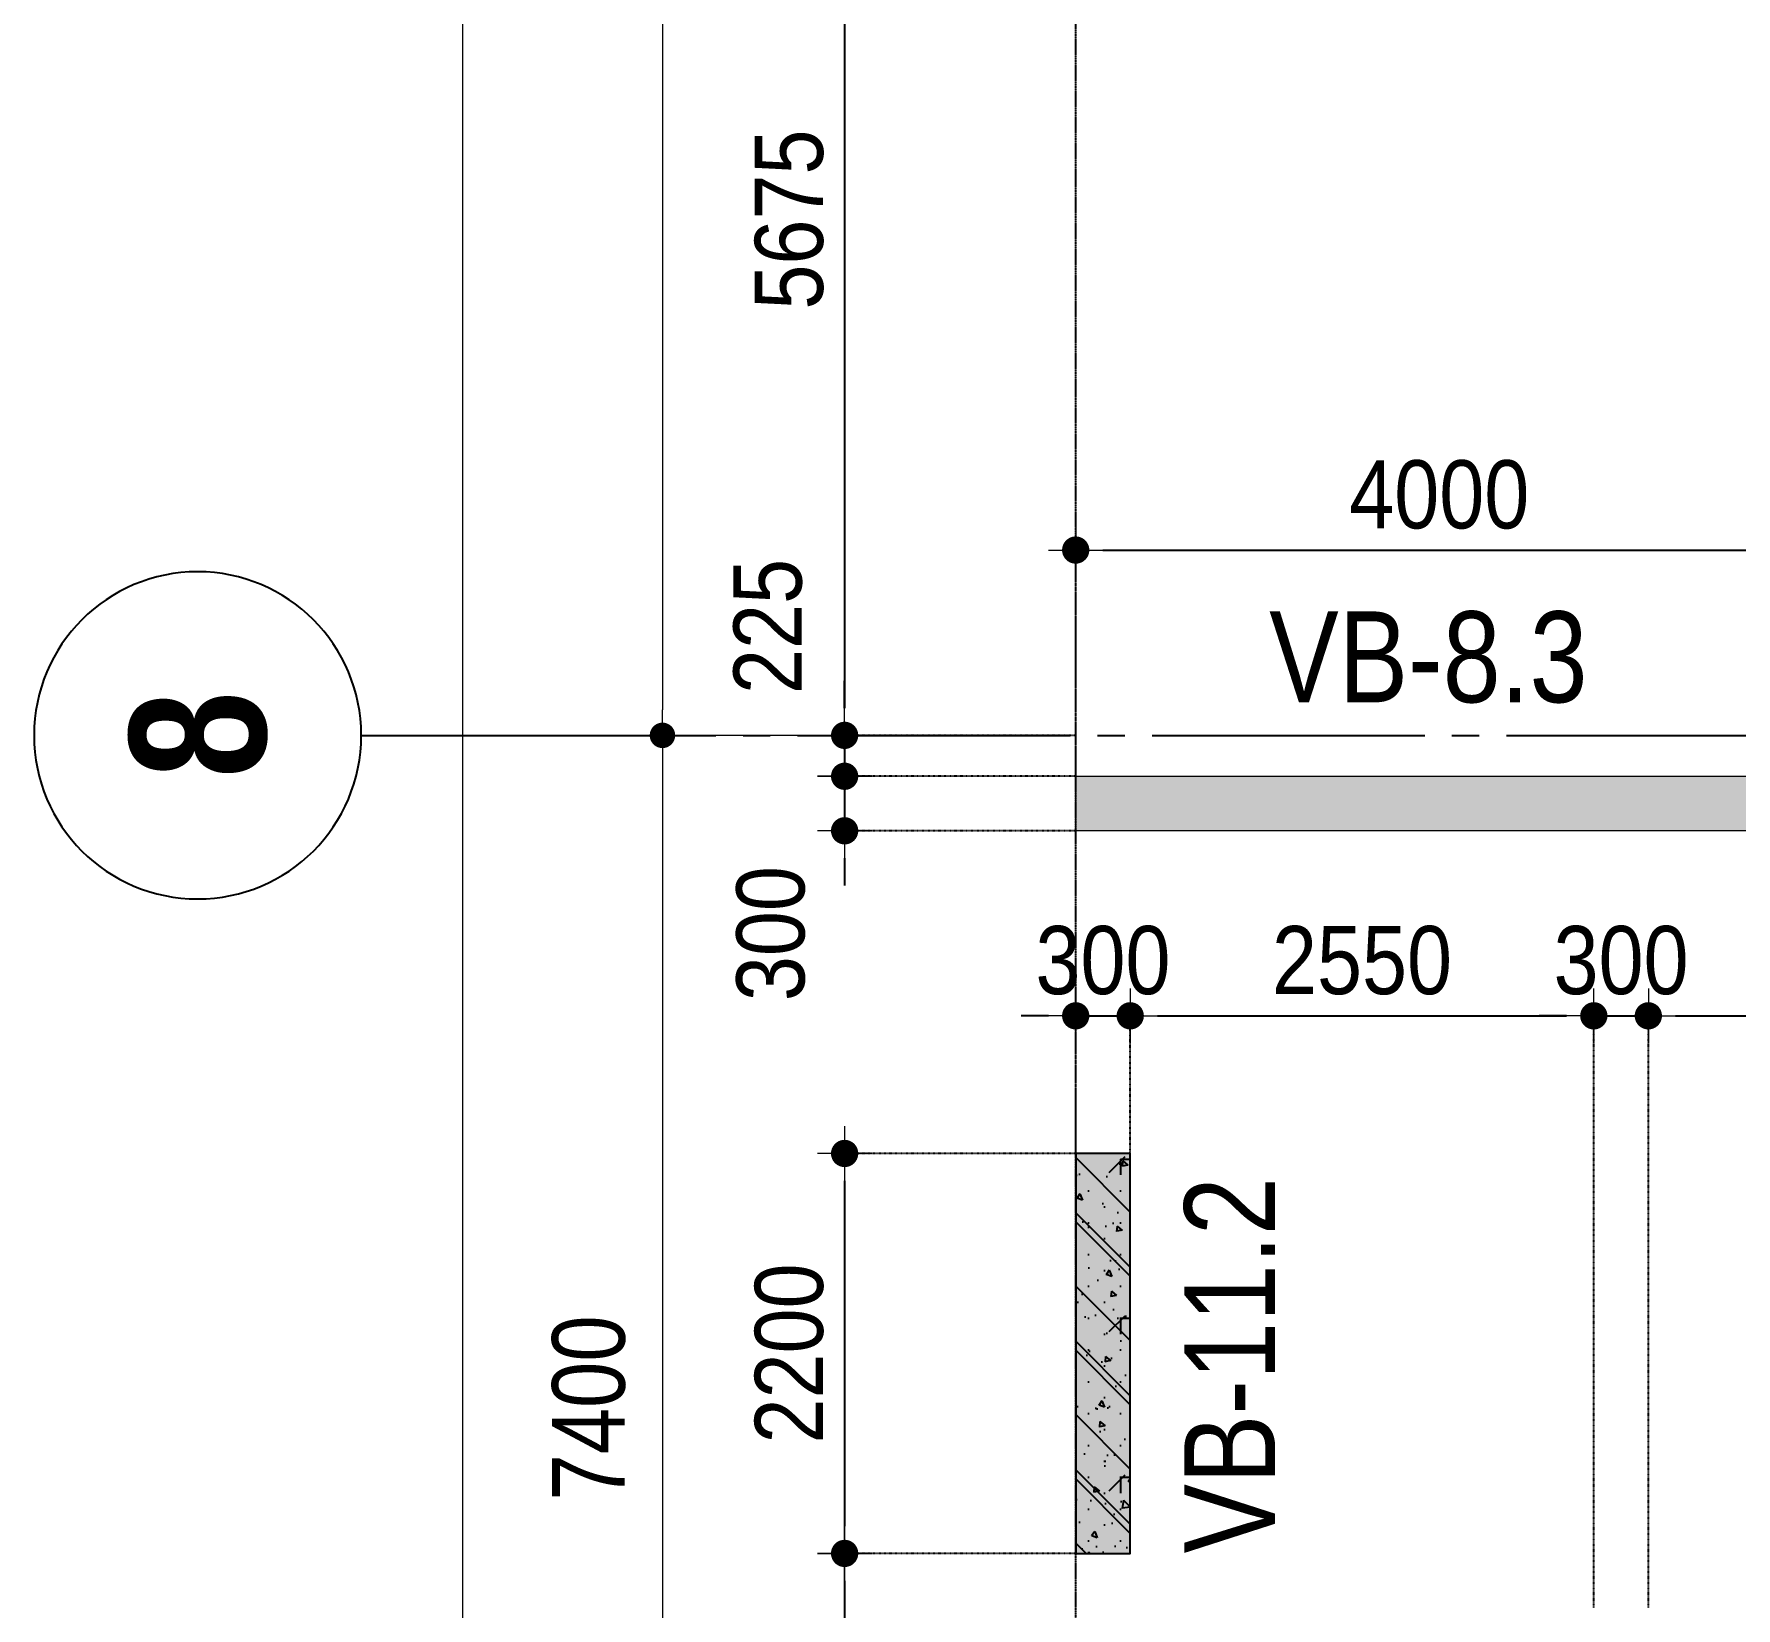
# Model space of a CAD drawing. Header units: millimetres. Extents: x -3973692 to -2843767, y 592734 to 838475.
# Drawn here: x -3277375 to -3268013, y 702831 to 711489 of the extents above; entities that cross this region are included whole.
import ezdxf
from ezdxf.enums import TextEntityAlignment as Align

# ---------------------------------------------------------------- set-up
doc = ezdxf.new("R2010")
doc.units = ezdxf.units.MM
doc.header["$MEASUREMENT"] = 0
doc.header["$PDMODE"] = 3
doc.header["$PDSIZE"] = -20
for name, pattern in [('CHG_XX_Luoi truc-Block B$0$MB_Luoi truc-150-TWB$0$Center101', [13, 10, -1, 1, -1]), ('DIVIDE2', [15.87499999999999, 6.349999999999998, -3.174999999999998, 0, -3.174999999999998, 0, -3.174999999999998]), ('HIDDEN5', [2.8375, 1.25, -1.5875])]:
    doc.linetypes.add(name, pattern=pattern)
doc.layers.get('0').update_dxf_attribs({"lineweight": 9})
doc.layers.get('Defpoints').update_dxf_attribs({"color": 10, "lineweight": 0})
for name, color, linetype, lineweight in [("'S_General_Dim_1", 1, 'Continuous', 18), ("'S_General_Divide_3 Intermediate", 3, 'DIVIDE2', 40), ('CHG_XX_Cot_Block B-T2-3$0$Ap0302_PC', 150, 'Continuous', 9), ('CHG_XX_Cot_Block B-T2-3$0$DBAO', 3, 'Continuous', 13), ('CHG_XX_Luoi truc-Block B$0$Dim 200', 1, 'Continuous', 5), ('TEXT', 7, 'Continuous', 15)]:
    doc.layers.add(name, color=color, linetype=linetype, lineweight=lineweight)
for name, color, linetype in [('CHG_XX_Cot_Block B-T2-3$0$mb_cot tang 4-8 twb$0$Concrete Hatch', 218, 'Continuous'), ('CHG_XX_Cot_Block B-T2-3$0$mb_cot tang 4-8 twb$0$Concrete Line', 6, 'Continuous'), ('CHG_XX_Cot_Block B-T2-3$0$mb_cot tang 4-8 twb$0$Concrete Solid', 216, 'Continuous'), ('CHG_XX_Luoi truc-Block B$0$MB_Luoi truc-150-TWB$0$Grid', 34, 'Continuous'), ('CHG_XX_Luoi truc-Block B$0$MB_Luoi truc-150-TWB$0$Grid Line', 251, 'CHG_XX_Luoi truc-Block B$0$MB_Luoi truc-150-TWB$0$Center101'), ('dim', 1, 'Continuous')]:
    doc.layers.add(name, color=color, linetype=linetype)
doc.styles.add('arial', font='arial.ttf', dxfattribs={"width": 0.85})
doc.styles.add('CHG_XX_Luoi truc-Block B$0$MB_Luoi truc-150-TWB$0$Grid A-F$0$VNI-HelveCB', font='')
doc.styles.add('CHG_XX_Luoi truc-Block B$0$Star-HelCon', font='')
doc.styles.add('TTP-HelCon', font='')
doc.styles.get('CHG_XX_Luoi truc-Block B$0$MB_Luoi truc-150-TWB$0$Grid A-F$0$VNI-HelveCB').set_extended_font_data('VNI-Helve-Condense', bold=True)
doc.styles.get('CHG_XX_Luoi truc-Block B$0$Star-HelCon').set_extended_font_data('VNI-Helve-Condense')
doc.styles.get('TTP-HelCon').set_extended_font_data('VNI-Helve-Condense')
doc.dimstyles.new('150', dxfattribs={"dimscale": 150, "dimtxt": 2.5, "dimasz": 1, "dimexe": 0, "dimexo": 0, "dimgap": 0.75, "dimtad": 1, "dimdec": 0, "dimzin": 9, "dimdsep": 46, "dimtxsty": 'arial', "dimblk1": 'DIMDOT', "dimblk2": 'DIMDOT', "dimsah": 1, "dimcen": 2, "dimdle": 3, "dimclre": 8, "dimclrt": 2, "dimadec": 0, "dimazin": 0, "dimtfac": 1, "dimtdec": 0, "dimtix": 1, "dimtmove": 2, "dimatfit": 3, "dimldrblk": 'DIMPIJL', "dimfxl": 1, "dimtvp": 1.8, "dimtolj": 1, "dimtzin": 0, "dimarcsym": 0})
doc.dimstyles.new('CHG_XX_Luoi truc-Block B$0$Dim 200', dxfattribs={"dimscale": 200, "dimtxt": 2, "dimasz": 0.7, "dimexe": 1, "dimexo": 1, "dimgap": 1, "dimtad": 1, "dimdec": 0, "dimzin": 12, "dimdsep": 46, "dimtxsty": 'CHG_XX_Luoi truc-Block B$0$Star-HelCon', "dimblk": 'CHG_XX_Luoi truc-Block B$0$_Dot', "dimcen": 1, "dimclrd": 256, "dimclre": 256, "dimclrt": 3, "dimadec": 0, "dimazin": 0, "dimtfac": 1, "dimtdec": 0, "dimtix": 1, "dimtmove": 2, "dimatfit": 3, "dimldrblk": 'CHG_XX_Luoi truc-Block B$0$HTT Arrow 30', "dimfxl": 1, "dimtolj": 1, "dimtzin": 0, "dimarcsym": 0})

# ---------------------------------------------------------------- blocks, each defined once
blk = doc.blocks.new('*U3043')
at = {"layer": 'CHG_XX_Luoi truc-Block B$0$MB_Luoi truc-150-TWB$0$Grid', "lineweight": -2}
blk.add_line((0, -3), (0, 0), dxfattribs=at)
blk.add_circle((0, -9), 6, dxfattribs=at)
at = {"layer": 'CHG_XX_Luoi truc-Block B$0$MB_Luoi truc-150-TWB$0$Grid Line'}
blk.add_line((0, 0), (0, 189), dxfattribs=at)
at = {"layer": 'CHG_XX_Luoi truc-Block B$0$MB_Luoi truc-150-TWB$0$Grid', "lineweight": -2, "style": 'CHG_XX_Luoi truc-Block B$0$MB_Luoi truc-150-TWB$0$Grid A-F$0$VNI-HelveCB'}
for tag, p in [('GRIDSUB', (0, 198)), ('GRID', (0, -9))]:
    blk.add_attdef(tag, text='', height=5, dxfattribs=at).set_placement(p, align=Align.MIDDLE)
blk = doc.blocks.new('CHG_XX_Luoi truc-Block B$0$_Dot')
at = {"color": 0, "linetype": 'ByBlock', "lineweight": -2}
blk.add_line((-0.5, 0), (-1, 0), dxfattribs=at)
at = {"color": 0, "linetype": 'ByBlock', "const_width": 0.5}
blk.add_lwpolyline([(-0.25, 0, 1), (0.25, 0, 1)], format="xyb", close=True, dxfattribs=at)
blk = doc.blocks.new('*D3056')
at = {"layer": 'CHG_XX_Luoi truc-Block B$0$Dim 200', "lineweight": -2, "transparency": 16777216}
for p, q in [((8025584.807259982, 1080348.634998515), (8023615.11232847, 1080348.634998515)), ((8023815.11232847, 1080208.634998515), (8023815.11232847, 1071388.634998515)), ((8025464.087942476, 1071248.634998515), (8023615.11232847, 1071248.634998515))]:
    blk.add_line(p, q, dxfattribs=at)
at = {"layer": 'Defpoints', "color": 0, "transparency": 16777216}
for p in [(8025784.807259982, 1080348.634998515), (8023815.11232847, 1071248.634998515), (8025664.087942476, 1071248.634998515)]:
    blk.add_point(p, dxfattribs=at)
at = {"layer": 'CHG_XX_Luoi truc-Block B$0$Dim 200', "lineweight": -2, "transparency": 16777216, "xscale": 140, "yscale": 140, "zscale": 140}
for p, rotation in [((8023815.11232847, 1080348.634998515), 90), ((8023815.11232847, 1071248.634998515), 270)]:
    blk.add_blockref('CHG_XX_Luoi truc-Block B$0$_Dot', p, dxfattribs=dict(at, rotation=rotation))
at = {"layer": 'CHG_XX_Luoi truc-Block B$0$Dim 200', "color": 3, "transparency": 16777216, "insert": (8023410.845661803, 1075798.634998517), "char_height": 400, "attachment_point": 5, "rotation": 90, "style": 'CHG_XX_Luoi truc-Block B$0$Star-HelCon'}
blk.add_mtext('\\A1;9100', dxfattribs=at)
blk = doc.blocks.new('CHG_XX_Luoi truc-Block B$0$HTT Arrow 30')
blk.add_hatch(color=256).paths.add_polyline_path([(-2.5, 0.3750000000000002), (-2.5, -0.3749999999999998), (0, 0)])
at = {"color": 0, "linetype": 'ByBlock', "lineweight": -2}
for p, q in [((0, 0), (-2.5, 0.3750000000000002)), ((-2.5, -0.3749999999999998), (-2.5, 0.3750000000000002)), ((0, 0), (-2.5, -0.3749999999999998))]:
    blk.add_line(p, q, dxfattribs=at)
blk = doc.blocks.new('*D3057')
at = {"layer": 'CHG_XX_Luoi truc-Block B$0$Dim 200', "lineweight": -2, "transparency": 16777216}
for p, q in [((8025464.087942476, 1071248.634998515), (8023615.11232847, 1071248.634998515)), ((8023815.11232847, 1071108.634998515), (8023815.11232847, 1063988.634998515)), ((8025464.087942476, 1063848.634998515), (8023615.11232847, 1063848.634998515))]:
    blk.add_line(p, q, dxfattribs=at)
at = {"layer": 'Defpoints', "color": 0, "transparency": 16777216}
for p in [(8025664.087942476, 1071248.634998515), (8023815.11232847, 1063848.634998515), (8025664.087942476, 1063848.634998515)]:
    blk.add_point(p, dxfattribs=at)
at = {"layer": 'CHG_XX_Luoi truc-Block B$0$Dim 200', "lineweight": -2, "transparency": 16777216, "xscale": 140, "yscale": 140, "zscale": 140}
for p, rotation in [((8023815.11232847, 1071248.634998515), 90), ((8023815.11232847, 1063848.634998515), 270)]:
    blk.add_blockref('CHG_XX_Luoi truc-Block B$0$_Dot', p, dxfattribs=dict(at, rotation=rotation))
at = {"layer": 'CHG_XX_Luoi truc-Block B$0$Dim 200', "color": 3, "transparency": 16777216, "insert": (8023410.845661803, 1067548.634998517), "char_height": 400, "attachment_point": 5, "rotation": 90, "style": 'CHG_XX_Luoi truc-Block B$0$Star-HelCon'}
blk.add_mtext('\\A1;7400', dxfattribs=at)
blk = doc.blocks.new('*D3045')
at = {"layer": 'CHG_XX_Luoi truc-Block B$0$Dim 200', "lineweight": -2, "transparency": 16777216}
for p, q in [((8024551.736513704, 1125848.634998515), (8022515.368761293, 1125848.634998515)), ((8022715.368761293, 1125708.634998515), (8022715.368761293, 1047588.634998515)), ((8023790.975346348, 1047448.634998515), (8022515.368761293, 1047448.634998515))]:
    blk.add_line(p, q, dxfattribs=at)
at = {"layer": 'Defpoints', "color": 0, "transparency": 16777216}
for p in [(8024751.736513704, 1125848.634998515), (8022715.368761293, 1047448.634998515), (8023990.975346348, 1047448.634998515)]:
    blk.add_point(p, dxfattribs=at)
at = {"layer": 'CHG_XX_Luoi truc-Block B$0$Dim 200', "lineweight": -2, "transparency": 16777216, "xscale": 140, "yscale": 140, "zscale": 140}
for p, rotation in [((8022715.368761293, 1125848.634998515), 90), ((8022715.368761293, 1047448.634998515), 270)]:
    blk.add_blockref('CHG_XX_Luoi truc-Block B$0$_Dot', p, dxfattribs=dict(at, rotation=rotation))
at = {"layer": 'CHG_XX_Luoi truc-Block B$0$Dim 200', "color": 3, "transparency": 16777216, "insert": (8022311.102094626, 1086648.634998517), "char_height": 400, "attachment_point": 5, "rotation": 90, "style": 'CHG_XX_Luoi truc-Block B$0$Star-HelCon'}
blk.add_mtext('\\A1;78400', dxfattribs=at)
blk = doc.blocks.new('*U3035')
at = {"layer": 'CHG_XX_Cot_Block B-T2-3$0$mb_cot tang 4-8 twb$0$Concrete Hatch'}
h = blk.add_hatch(dxfattribs=at)
h.set_pattern_fill('CONCRETE', color=256, scale=50, style=0, pattern_type=2)
h.set_pattern_definition([(45, (650, 50.00000000000013), (-176.7766952966369, 176.7766952966369), []), (45, (650, 100.0000000000001), (-353.5533905932737, 353.5533905932738), []), (49.99999999999999, (650, 50.00000000000013), (358.6300913003767, -31.37606749129755), [37.5, -412.5]), (355, (650, 50.00000000000013), (-69.3756668065, 376.0960668500059), [30, -330]), (100.4514, (679.8858399999999, 47.38533000000014), (289.2546908570108, 344.7197710304768), [31.870095, -350.571056]), (46.18420000000002, (650, 150.0000000000001), (533.6205243128222, -82.75950716450905), [56.24999999999994, -618.7499999999991]), (96.6356, (694.4683725, 143.1033465000001), (467.3313527743517, 487.0589354502209), [47.805144, -525.8565]), (351.1842, (650, 150.0000000000001), (467.3309725668136, 487.0593004626623), [45, -495]), (21, (700, 125.0000000000001), (298.4535260592309, -201.3094453326694), [37.5, -412.5]), (326.0000000000001, (700, 125.0000000000001), (121.6576659607909, 362.5750225234265), [30, -330]), (71.4514, (724.8711165, 108.2241970000001), (420.111314290745, 161.2652483549762), [31.870095, -350.571056]), (37.50000000000001, (650, 50.00000000000013), (6.079927658645334, 166.4469269156558), [0, -326, 0, -335, 0, -331.25]), (7.499999999999999, (650, 50.00000000000013), (131.5347687210743, 197.2058559411801), [0, -191, 0, -318.5, 0, -126.25]), (327.5, (538.5, 50.00000000000013), (266.9112180862045, -11.2774358671899), [0, -125, 0, -390, 0, -517.5]), (317.5, (488.5, 50.00000000000013), (291.5930846711931, 50.05249116615882), [0, -162.5, 0, -259, 0, -367.5]), (0, (825, 225.0000000000001), (0, 875), [87.5, -787.5]), (0, (1087.5, 400.0000000000001), (0, 875), [87.5, -787.5]), (0, (912.5, 750.0000000000001), (0, 875), [87.5, -350, 87.5, -350]), (90, (825, 225.0000000000001), (-875, 5.35782974626967e-14), [87.5, -787.5]), (90, (912.5, 750.0000000000001), (-875, 5.35782974626967e-14), [87.5, -787.5]), (90, (1175, 400.0000000000001), (-875, 5.35782974626967e-14), [87.5, -787.5]), (90, (1350, 662.5000000000001), (-875, 5.35782974626967e-14), [87.5, -787.5]), (135, (912.5, 225.0000000000001), (-875.016357447105, 8.881784197001252e-14), [123.76, -1113.7]), (135, (1000, 750.0000000000001), (-875.016357447105, 8.881784197001252e-14), [123.76, -1113.7]), (45, (1087.5, 400.0000000000001), (8.881784197001252e-14, 875.016357447105), [123.76, -247.485, 123.76, -742.455]), (0, (475, 50.00000000000013), (87.5, 87.5), [-175, 0])])
h.paths.add_polyline_path([(-750, 200), (-750, -99.99999999999987), (1450, -99.99999999999999), (1450, 200)])
at = {"layer": 'CHG_XX_Cot_Block B-T2-3$0$mb_cot tang 4-8 twb$0$Concrete Solid'}
blk.add_hatch(color=256, dxfattribs=at).paths.add_polyline_path([(-750, 200), (-750, -99.99999999999987), (1450, -99.99999999999999), (1450, 200)])
at = {"layer": 'CHG_XX_Cot_Block B-T2-3$0$mb_cot tang 4-8 twb$0$Concrete Line'}
blk.add_lwpolyline([(-750, 200), (-750, -99.99999999999987), (1450, -99.99999999999999), (1450, 200)], close=True, dxfattribs=at)
blk = doc.blocks.new('CHG_XX_Cot_Block B-T2-3$0$Block A_C10450x300')
at = {"layer": 'CHG_XX_Cot_Block B-T2-3$0$Ap0302_PC', "true_color": 0x139b48}
h = blk.add_hatch(color=114, dxfattribs=at)
h.dxf.hatch_style = 1
h.paths.add_polyline_path([(6450, 0), (6450, -300), (10450, -300), (10450, 0)])
h.paths.add_polyline_path([(3999.999999735694, -300), (3999.999999735694, 0), (0, 0), (0, -300)])
at = {"layer": 'CHG_XX_Cot_Block B-T2-3$0$Ap0302_PC'}
blk.add_lwpolyline([(6450, 0), (10450, 0), (10450, -300), (6450, -300)], close=True, dxfattribs=at)
blk = doc.blocks.new('b')
at = {"layer": 'TEXT', "color": 3, "style": 'TTP-HelCon'}
blk.add_text('VB-8.3', height=500, dxfattribs=at).set_placement((-21635.42211466748, -54418.05205392302))
blk.add_text('VB-11.2', height=500, rotation=90, dxfattribs=at).set_placement((-21602.84100012342, -59100))
blk = doc.blocks.new('DIMDOT')
for p, q in [((0, -1), (0, 1)), ((1, 0), (-1, 0))]:
    blk.add_line(p, q)
at = {"const_width": 0.5}
blk.add_lwpolyline([(-0.25, 0, 1), (0.25, 0, 1)], format="xyb", close=True, dxfattribs=at)
blk = doc.blocks.new('*D816')
at = {"layer": "'S_General_Dim_1", "color": 8, "linetype": 'HIDDEN5', "lineweight": -2, "transparency": 16777216}
for p, q in [((-3271645.198556936, 713306.0114495864), (-3272916.35560735, 713306.0114495864)), ((-3271645.198556936, 707631.0114495863), (-3272916.35560735, 707631.0114495863))]:
    blk.add_line(p, q, dxfattribs=at)
at = {"layer": "'S_General_Dim_1", "color": 0, "lineweight": -2, "transparency": 16777216}
blk.add_line((-3272916.35560735, 713156.0114495864), (-3272916.35560735, 707781.0114495863), dxfattribs=at)
at = {"layer": 'Defpoints', "color": 0, "transparency": 16777216}
for p in [(-3271645.198556936, 713306.0114495864), (-3272916.35560735, 707631.0114495863), (-3271645.198556936, 707631.0114495863)]:
    blk.add_point(p, dxfattribs=at)
at = {"layer": "'S_General_Dim_1", "color": 0, "lineweight": -2, "transparency": 16777216, "xscale": 150, "yscale": 150, "zscale": 150}
for p, rotation in [((-3272916.35560735, 713306.0114495864), 90), ((-3272916.35560735, 707631.0114495863), 270)]:
    blk.add_blockref('DIMDOT', p, dxfattribs=dict(at, rotation=rotation))
at = {"layer": "'S_General_Dim_1", "color": 2, "transparency": 16777216, "insert": (-3273220.320477745, 710468.5114495871), "char_height": 375, "attachment_point": 5, "rotation": 90, "style": 'arial'}
blk.add_mtext('\\A1;5675', dxfattribs=at)
blk = doc.blocks.new('DIMPIJL')
at = {"linetype": 'ByBlock'}
blk.add_solid([(-2.5, 0.4166666666666686), (-2.5, -0.4166666666666686), (0, 0)], dxfattribs=at)
blk = doc.blocks.new('*D817')
at = {"layer": "'S_General_Dim_1", "color": 0, "lineweight": -2, "transparency": 16777216}
for p, q in [((-3272916.355607358, 707781.0114495863), (-3272916.355607358, 707931.0114495863)), ((-3272916.355607358, 707631.0114495863), (-3272916.355607358, 707406.0114495864)), ((-3272916.355607358, 707256.0114495864), (-3272916.355607358, 707106.0114495864))]:
    blk.add_line(p, q, dxfattribs=at)
at = {"layer": "'S_General_Dim_1", "color": 8, "linetype": 'HIDDEN5', "lineweight": -2, "transparency": 16777216}
for p, q in [((-3271645.198556936, 707631.0114495863), (-3272916.355607358, 707631.0114495863)), ((-3271645.198556936, 707406.0114495864), (-3272916.355607358, 707406.0114495864))]:
    blk.add_line(p, q, dxfattribs=at)
at = {"layer": 'Defpoints', "color": 0, "transparency": 16777216}
for p in [(-3271645.198556936, 707631.0114495863), (-3272916.355607358, 707406.0114495864), (-3271645.198556936, 707406.0114495864)]:
    blk.add_point(p, dxfattribs=at)
at = {"layer": "'S_General_Dim_1", "color": 0, "lineweight": -2, "transparency": 16777216, "xscale": 150, "yscale": 150, "zscale": 150}
for p, rotation in [((-3272916.355607358, 707631.0114495863), 270), ((-3272916.355607358, 707406.0114495864), 90)]:
    blk.add_blockref('DIMDOT', p, dxfattribs=dict(at, rotation=rotation))
at = {"layer": "'S_General_Dim_1", "color": 2, "transparency": 16777216, "insert": (-3273337.595071999, 708230.1521707968), "char_height": 375, "attachment_point": 5, "rotation": 90, "style": 'arial'}
blk.add_mtext('\\A1;225', dxfattribs=at)
blk = doc.blocks.new('*D818')
at = {"layer": "'S_General_Dim_1", "color": 0, "lineweight": -2, "transparency": 16777216}
for p, q in [((-3272916.355607356, 707556.0114495864), (-3272916.355607356, 707706.0114495864)), ((-3272916.355607356, 707406.0114495864), (-3272916.355607356, 707106.0114495864)), ((-3272916.355607356, 706956.0114495864), (-3272916.355607356, 706806.0114495864))]:
    blk.add_line(p, q, dxfattribs=at)
at = {"layer": "'S_General_Dim_1", "color": 8, "linetype": 'HIDDEN5', "lineweight": -2, "transparency": 16777216}
for p, q in [((-3271645.198556936, 707406.0114495864), (-3272916.355607356, 707406.0114495864)), ((-3271645.198556936, 707106.0114495864), (-3272916.355607356, 707106.0114495864))]:
    blk.add_line(p, q, dxfattribs=at)
at = {"layer": 'Defpoints', "color": 0, "transparency": 16777216}
for p in [(-3271645.198556936, 707406.0114495864), (-3272916.355607356, 707106.0114495864), (-3271645.198556936, 707106.0114495864)]:
    blk.add_point(p, dxfattribs=at)
at = {"layer": "'S_General_Dim_1", "color": 0, "lineweight": -2, "transparency": 16777216, "xscale": 150, "yscale": 150, "zscale": 150}
for p, rotation in [((-3272916.355607356, 707406.0114495864), 270), ((-3272916.355607356, 707106.0114495864), 90)]:
    blk.add_blockref('DIMDOT', p, dxfattribs=dict(at, rotation=rotation))
at = {"layer": "'S_General_Dim_1", "color": 2, "transparency": 16777216, "insert": (-3273321.812633259, 706540.3789307761), "char_height": 375, "attachment_point": 5, "rotation": 90, "style": 'arial'}
blk.add_mtext('\\A1;300', dxfattribs=at)
blk = doc.blocks.new('*D819')
at = {"layer": "'S_General_Dim_1", "color": 8, "linetype": 'HIDDEN5', "lineweight": -2, "transparency": 16777216}
for p, q in [((-3271645.198556936, 705331.0114495864), (-3272916.355607358, 705331.0114495864)), ((-3271645.198556936, 703131.0114495864), (-3272916.355607358, 703131.0114495864))]:
    blk.add_line(p, q, dxfattribs=at)
at = {"layer": "'S_General_Dim_1", "color": 0, "lineweight": -2, "transparency": 16777216}
blk.add_line((-3272916.355607358, 705181.0114495864), (-3272916.355607358, 703281.0114495864), dxfattribs=at)
at = {"layer": 'Defpoints', "color": 0, "transparency": 16777216}
for p in [(-3271645.198556936, 705331.0114495864), (-3272916.355607358, 703131.0114495864), (-3271645.198556936, 703131.0114495864)]:
    blk.add_point(p, dxfattribs=at)
at = {"layer": "'S_General_Dim_1", "color": 0, "lineweight": -2, "transparency": 16777216, "xscale": 150, "yscale": 150, "zscale": 150}
for p, rotation in [((-3272916.355607358, 705331.0114495864), 90), ((-3272916.355607358, 703131.0114495864), 270)]:
    blk.add_blockref('DIMDOT', p, dxfattribs=dict(at, rotation=rotation))
at = {"layer": "'S_General_Dim_1", "color": 2, "transparency": 16777216, "insert": (-3273220.320477752, 704231.0114495872), "char_height": 375, "attachment_point": 5, "rotation": 90, "style": 'arial'}
blk.add_mtext('\\A1;2200', dxfattribs=at)
blk = doc.blocks.new('*D777')
at = {"layer": "'S_General_Dim_1", "color": 8, "linetype": 'HIDDEN5', "lineweight": -2, "transparency": 16777216}
for p, q in [((-3271645.198556936, 703131.0114495864), (-3272916.35560736, 703131.0114495864)), ((-3271645.198556936, 700231.0114495863), (-3272916.35560736, 700231.0114495863))]:
    blk.add_line(p, q, dxfattribs=at)
at = {"layer": "'S_General_Dim_1", "color": 0, "lineweight": -2, "transparency": 16777216}
blk.add_line((-3272916.35560736, 702981.0114495864), (-3272916.35560736, 700381.0114495863), dxfattribs=at)
at = {"layer": 'Defpoints', "color": 0, "transparency": 16777216}
for p in [(-3271645.198556936, 703131.0114495864), (-3272916.35560736, 700231.0114495863), (-3271645.198556936, 700231.0114495863)]:
    blk.add_point(p, dxfattribs=at)
at = {"layer": "'S_General_Dim_1", "color": 0, "lineweight": -2, "transparency": 16777216, "xscale": 150, "yscale": 150, "zscale": 150}
for p, rotation in [((-3272916.35560736, 703131.0114495864), 90), ((-3272916.35560736, 700231.0114495863), 270)]:
    blk.add_blockref('DIMDOT', p, dxfattribs=dict(at, rotation=rotation))
at = {"layer": "'S_General_Dim_1", "color": 2, "transparency": 16777216, "insert": (-3273220.320477754, 701681.0114495871), "char_height": 375, "attachment_point": 5, "rotation": 90, "style": 'arial'}
blk.add_mtext('\\A1;2900', dxfattribs=at)
blk = doc.blocks.new('*D872')
at = {"layer": "'S_General_Dim_1", "color": 0, "lineweight": -2, "transparency": 16777216}
for p, q in [((-3271795.198556934, 706088.2659967964), (-3271945.198556934, 706088.2659967964)), ((-3271645.198556934, 706088.2659967964), (-3271345.198556934, 706088.2659967964)), ((-3271195.198556934, 706088.2659967964), (-3271045.198556934, 706088.2659967964))]:
    blk.add_line(p, q, dxfattribs=at)
at = {"layer": "'S_General_Dim_1", "color": 8, "linetype": 'HIDDEN5', "lineweight": -2, "transparency": 16777216}
for p, q in [((-3271645.198556934, 705331.0114495864), (-3271645.198556934, 706088.2659967964)), ((-3271345.198556934, 705331.0114495864), (-3271345.198556934, 706088.2659967964))]:
    blk.add_line(p, q, dxfattribs=at)
at = {"layer": 'Defpoints', "color": 0, "transparency": 16777216}
for p in [(-3271345.198556934, 706088.2659967964), (-3271645.198556934, 705331.0114495864), (-3271345.198556934, 705331.0114495864)]:
    blk.add_point(p, dxfattribs=at)
at = {"layer": "'S_General_Dim_1", "color": 0, "lineweight": -2, "transparency": 16777216, "xscale": 150, "yscale": 150, "zscale": 150}
blk.add_blockref('DIMDOT', (-3271645.198556934, 706088.2659967964), dxfattribs=at)
at = {"layer": "'S_General_Dim_1", "color": 0, "lineweight": -2, "transparency": 16777216, "xscale": 150, "yscale": 150, "zscale": 150, "rotation": 180}
blk.add_blockref('DIMDOT', (-3271345.198556934, 706088.2659967964), dxfattribs=at)
at = {"layer": "'S_General_Dim_1", "color": 2, "transparency": 16777216, "insert": (-3271495.198556934, 706392.358766237), "char_height": 375, "attachment_point": 5, "style": 'arial'}
blk.add_mtext('\\A1;300', dxfattribs=at)
blk = doc.blocks.new('*D873')
at = {"layer": "'S_General_Dim_1", "color": 8, "linetype": 'HIDDEN5', "lineweight": -2, "transparency": 16777216}
for p, q in [((-3271345.198556934, 705331.0114495864), (-3271345.198556934, 706088.2659967964)), ((-3268795.198556937, 702831.0114495866), (-3268795.198556937, 706088.2659967964))]:
    blk.add_line(p, q, dxfattribs=at)
at = {"layer": "'S_General_Dim_1", "color": 0, "lineweight": -2, "transparency": 16777216}
blk.add_line((-3271195.198556934, 706088.2659967964), (-3268945.198556937, 706088.2659967964), dxfattribs=at)
at = {"layer": 'Defpoints', "color": 0, "transparency": 16777216}
for p in [(-3268795.198556937, 706088.2659967964), (-3271345.198556934, 705331.0114495864), (-3268795.198556937, 702831.0114495866)]:
    blk.add_point(p, dxfattribs=at)
at = {"layer": "'S_General_Dim_1", "color": 0, "lineweight": -2, "transparency": 16777216, "xscale": 150, "yscale": 150, "zscale": 150, "rotation": 180}
blk.add_blockref('DIMDOT', (-3271345.198556934, 706088.2659967964), dxfattribs=at)
at = {"layer": "'S_General_Dim_1", "color": 0, "lineweight": -2, "transparency": 16777216, "xscale": 150, "yscale": 150, "zscale": 150}
blk.add_blockref('DIMDOT', (-3268795.198556937, 706088.2659967964), dxfattribs=at)
at = {"layer": "'S_General_Dim_1", "color": 2, "transparency": 16777216, "insert": (-3270070.198556935, 706392.230867192), "char_height": 375, "attachment_point": 5, "style": 'arial'}
blk.add_mtext('\\A1;2550', dxfattribs=at)
blk = doc.blocks.new('*D874')
at = {"layer": "'S_General_Dim_1", "color": 0, "lineweight": -2, "transparency": 16777216}
for p, q in [((-3268945.198556937, 706088.2659967964), (-3269095.198556937, 706088.2659967964)), ((-3268795.198556937, 706088.2659967964), (-3268495.198556937, 706088.2659967964)), ((-3268345.198556937, 706088.2659967964), (-3268195.198556937, 706088.2659967964))]:
    blk.add_line(p, q, dxfattribs=at)
at = {"layer": "'S_General_Dim_1", "color": 8, "linetype": 'HIDDEN5', "lineweight": -2, "transparency": 16777216}
for p, q in [((-3268795.198556937, 702831.0114495866), (-3268795.198556937, 706088.2659967964)), ((-3268495.198556937, 702831.0114495866), (-3268495.198556937, 706088.2659967964))]:
    blk.add_line(p, q, dxfattribs=at)
at = {"layer": 'Defpoints', "color": 0, "transparency": 16777216}
for p in [(-3268495.198556937, 706088.2659967964), (-3268795.198556937, 702831.0114495866), (-3268495.198556937, 702831.0114495866)]:
    blk.add_point(p, dxfattribs=at)
at = {"layer": "'S_General_Dim_1", "color": 0, "lineweight": -2, "transparency": 16777216, "xscale": 150, "yscale": 150, "zscale": 150}
blk.add_blockref('DIMDOT', (-3268795.198556937, 706088.2659967964), dxfattribs=at)
at = {"layer": "'S_General_Dim_1", "color": 0, "lineweight": -2, "transparency": 16777216, "xscale": 150, "yscale": 150, "zscale": 150, "rotation": 180}
blk.add_blockref('DIMDOT', (-3268495.198556937, 706088.2659967964), dxfattribs=at)
at = {"layer": "'S_General_Dim_1", "color": 2, "transparency": 16777216, "insert": (-3268645.198556937, 706392.358766237), "char_height": 375, "attachment_point": 5, "style": 'arial'}
blk.add_mtext('\\A1;300', dxfattribs=at)
blk = doc.blocks.new('*D875')
at = {"layer": "'S_General_Dim_1", "color": 8, "linetype": 'HIDDEN5', "lineweight": -2, "transparency": 16777216}
for p, q in [((-3268495.198556937, 702831.0114495866), (-3268495.198556937, 706088.2659967964)), ((-3261495.198556937, 702831.0114495866), (-3261495.198556937, 706088.2659967964))]:
    blk.add_line(p, q, dxfattribs=at)
at = {"layer": "'S_General_Dim_1", "color": 0, "lineweight": -2, "transparency": 16777216}
blk.add_line((-3268345.198556937, 706088.2659967964), (-3261645.198556937, 706088.2659967964), dxfattribs=at)
at = {"layer": 'Defpoints', "color": 0, "transparency": 16777216}
for p in [(-3261495.198556937, 706088.2659967964), (-3268495.198556937, 702831.0114495866), (-3261495.198556937, 702831.0114495866)]:
    blk.add_point(p, dxfattribs=at)
at = {"layer": "'S_General_Dim_1", "color": 0, "lineweight": -2, "transparency": 16777216, "xscale": 150, "yscale": 150, "zscale": 150, "rotation": 180}
blk.add_blockref('DIMDOT', (-3268495.198556937, 706088.2659967964), dxfattribs=at)
at = {"layer": "'S_General_Dim_1", "color": 0, "lineweight": -2, "transparency": 16777216, "xscale": 150, "yscale": 150, "zscale": 150}
blk.add_blockref('DIMDOT', (-3261495.198556937, 706088.2659967964), dxfattribs=at)
at = {"layer": "'S_General_Dim_1", "color": 2, "transparency": 16777216, "insert": (-3264995.198556937, 706392.230867192), "char_height": 375, "attachment_point": 5, "style": 'arial'}
blk.add_mtext('\\A1;7000', dxfattribs=at)
blk = doc.blocks.new('*D2391')
at = {"layer": "'S_General_Dim_1", "color": 8, "linetype": 'HIDDEN5', "lineweight": -2, "transparency": 16777216}
for p, q in [((-3271645.198556934, 707406.011449586), (-3271645.198556934, 708650.3479976715)), ((-3267645.198556934, 707406.011449586), (-3267645.198556934, 708650.3479976715))]:
    blk.add_line(p, q, dxfattribs=at)
at = {"layer": "'S_General_Dim_1", "color": 0, "lineweight": -2, "transparency": 16777216}
blk.add_line((-3271495.198556934, 708650.3479976715), (-3267795.198556934, 708650.3479976715), dxfattribs=at)
at = {"layer": 'Defpoints', "color": 0, "transparency": 16777216}
for p in [(-3267645.198556934, 708650.3479976715), (-3271645.198556934, 707406.011449586), (-3267645.198556934, 707406.011449586)]:
    blk.add_point(p, dxfattribs=at)
at = {"layer": "'S_General_Dim_1", "color": 0, "lineweight": -2, "transparency": 16777216, "xscale": 150, "yscale": 150, "zscale": 150, "rotation": 180}
blk.add_blockref('DIMDOT', (-3271645.198556934, 708650.3479976715), dxfattribs=at)
at = {"layer": "'S_General_Dim_1", "color": 0, "lineweight": -2, "transparency": 16777216, "xscale": 150, "yscale": 150, "zscale": 150}
blk.add_blockref('DIMDOT', (-3267645.198556934, 708650.3479976715), dxfattribs=at)
at = {"layer": "'S_General_Dim_1", "color": 2, "transparency": 16777216, "insert": (-3269645.198556934, 708954.3128680671), "char_height": 375, "attachment_point": 5, "style": 'arial'}
blk.add_mtext('\\A1;4000', dxfattribs=at)
blk = doc.blocks.new('CHG_XX_Luoi truc-Block B', base_point=(8026088.360705459, 1047448.634998515))
at = {"layer": 'CHG_XX_Luoi truc-Block B$0$MB_Luoi truc-150-TWB$0$Grid Line'}
blk.add_line((8026088.360705459, 1046158.106275458), (8026088.360705459, 1128272.58077566), dxfattribs=at)
at = {"layer": 'CHG_XX_Luoi truc-Block B$0$MB_Luoi truc-150-TWB$0$Grid'}
ref = blk.add_blockref('*U3043', (8022608.235654154, 1071248.634998515), dxfattribs=dict(at, xscale=-150, yscale=150, zscale=150, rotation=270))
ref.add_attrib('GRID', '8', dxfattribs={"lineweight": -2, "height": 750, "rotation": 90, "style": 'CHG_XX_Luoi truc-Block B$0$MB_Luoi truc-150-TWB$0$Grid A-F$0$VNI-HelveCB'}).set_placement((8021258.235654154, 1071252.634998515), align=Align.MIDDLE)
at = {"layer": 'CHG_XX_Luoi truc-Block B$0$Dim 200'}
for base, p1, p2, picture, middle in [((8022715.368761293, 1047448.634998515), (8024751.736513704, 1125848.634998515), (8023990.975346348, 1047448.634998515), '*D3045', (8022311.102094626, 1086648.634998517)), ((8023815.11232847, 1071248.634998515), (8025784.807259982, 1080348.634998515), (8025664.087942476, 1071248.634998515), '*D3056', (8023410.845661803, 1075798.634998517)), ((8023815.11232847, 1063848.634998515), (8025664.087942476, 1071248.634998515), (8025664.087942476, 1063848.634998515), '*D3057', (8023410.845661803, 1067548.634998517))]:
    dim = blk.add_linear_dim(base=base, p1=p1, p2=p2, angle=90, dimstyle='CHG_XX_Luoi truc-Block B$0$Dim 200', dxfattribs=at)
    dim.commit()
    dim.dimension.update_dxf_attribs({"geometry": picture, "text_midpoint": middle})
blk = doc.blocks.new('CHG_XX_Cot_Block B-T2-3', base_point=(8026088.360705459, 1047448.634998515))
at = {"layer": 'CHG_XX_Cot_Block B-T2-3$0$Ap0302_PC', "rotation": 180}
blk.add_blockref('CHG_XX_Cot_Block B-T2-3$0$Block A_C10450x300', (8036538.360705459, 1070723.634998515), dxfattribs=at)
at = {"layer": 'CHG_XX_Cot_Block B-T2-3$0$DBAO'}
blk.add_blockref('CHG_XX_Luoi truc-Block B', (8026088.360705459, 1047448.634998515), dxfattribs=at)
at = {"layer": 'CHG_XX_Cot_Block B-T2-3$0$mb_cot tang 4-8 twb$0$Concrete Line', "rotation": 270}
blk.add_blockref('*U3035', (8026188.360698939, 1068198.634998515), dxfattribs=at)

msp = doc.modelspace()

# ---------------------------------------------------------------- block references
at = {"layer": "'S_General_Divide_3 Intermediate"}
msp.add_blockref('CHG_XX_Cot_Block B-T2-3', (-3271645.198556934, 683831.0114495861), dxfattribs=at)
at = {"layer": 'dim'}
msp.add_blockref('b', (-3248945.198556815, 762231.011449586), dxfattribs=at)

# ---------------------------------------------------------------- dimensions: what is measured, and where the dimension line sits
at = {"layer": "'S_General_Dim_1"}
for base, p1, p2, picture, middle in [((-3272916.35560735, 707631.0114495863), (-3271645.198556934, 713306.0114495861), (-3271645.198556934, 707631.011449586), '*D816', (-3273220.320477745, 710468.5114495871)), ((-3272916.355607358, 703131.0114495864), (-3271645.198556934, 705331.0114495861), (-3271645.198556934, 703131.0114495861), '*D819', (-3273220.320477752, 704231.0114495872)), ((-3272916.35560736, 700231.0114495863), (-3271645.198556934, 703131.0114495861), (-3271645.198556934, 700231.011449586), '*D777', (-3273220.320477754, 701681.0114495871))]:
    dim = msp.add_linear_dim(base=base, p1=p1, p2=p2, angle=90, dimstyle='150', dxfattribs=at)
    dim.commit()
    dim.dimension.update_dxf_attribs({"geometry": picture, "text_midpoint": middle})
for base, p1, p2, picture, middle in [((-3267645.198556934, 708650.3479976715), (-3271645.198556934, 707406.011449586), (-3267645.198556934, 707406.011449586), '*D2391', (-3269645.198556934, 708954.3128680671)), ((-3271345.198556934, 706088.2659967964), (-3271645.198556934, 705331.0114495864), (-3271345.198556934, 705331.0114495864), '*D872', (-3271495.198556934, 706392.358766237)), ((-3268795.198556937, 706088.2659967964), (-3271345.198556934, 705331.0114495864), (-3268795.198556937, 702831.0114495866), '*D873', (-3270070.198556935, 706392.230867192)), ((-3268495.198556937, 706088.2659967964), (-3268795.198556937, 702831.0114495866), (-3268495.198556937, 702831.0114495866), '*D874', (-3268645.198556937, 706392.358766237)), ((-3261495.198556937, 706088.2659967964), (-3268495.198556937, 702831.0114495866), (-3261495.198556937, 702831.0114495866), '*D875', (-3264995.198556937, 706392.230867192))]:
    dim = msp.add_linear_dim(base=base, p1=p1, p2=p2, dimstyle='150', dxfattribs=at)
    dim.commit()
    dim.dimension.update_dxf_attribs({"geometry": picture, "text_midpoint": middle})
for base, p1, p2, picture, middle in [((-3272916.355607358, 707406.0114495864), (-3271645.198556934, 707631.011449586), (-3271645.198556934, 707406.0114495861), '*D817', (-3273337.595071999, 708230.1521707968)), ((-3272916.355607356, 707106.0114495864), (-3271645.198556934, 707406.0114495861), (-3271645.198556934, 707106.0114495861), '*D818', (-3273321.812633259, 706540.3789307761))]:
    dim = msp.add_linear_dim(base=base, p1=p1, p2=p2, angle=90, dimstyle='150', dxfattribs=at)
    dim.commit()
    dim.dimension.update_dxf_attribs({"geometry": picture, "text_midpoint": middle, "dimtype": 160})

doc.saveas('drawing.dxf')
